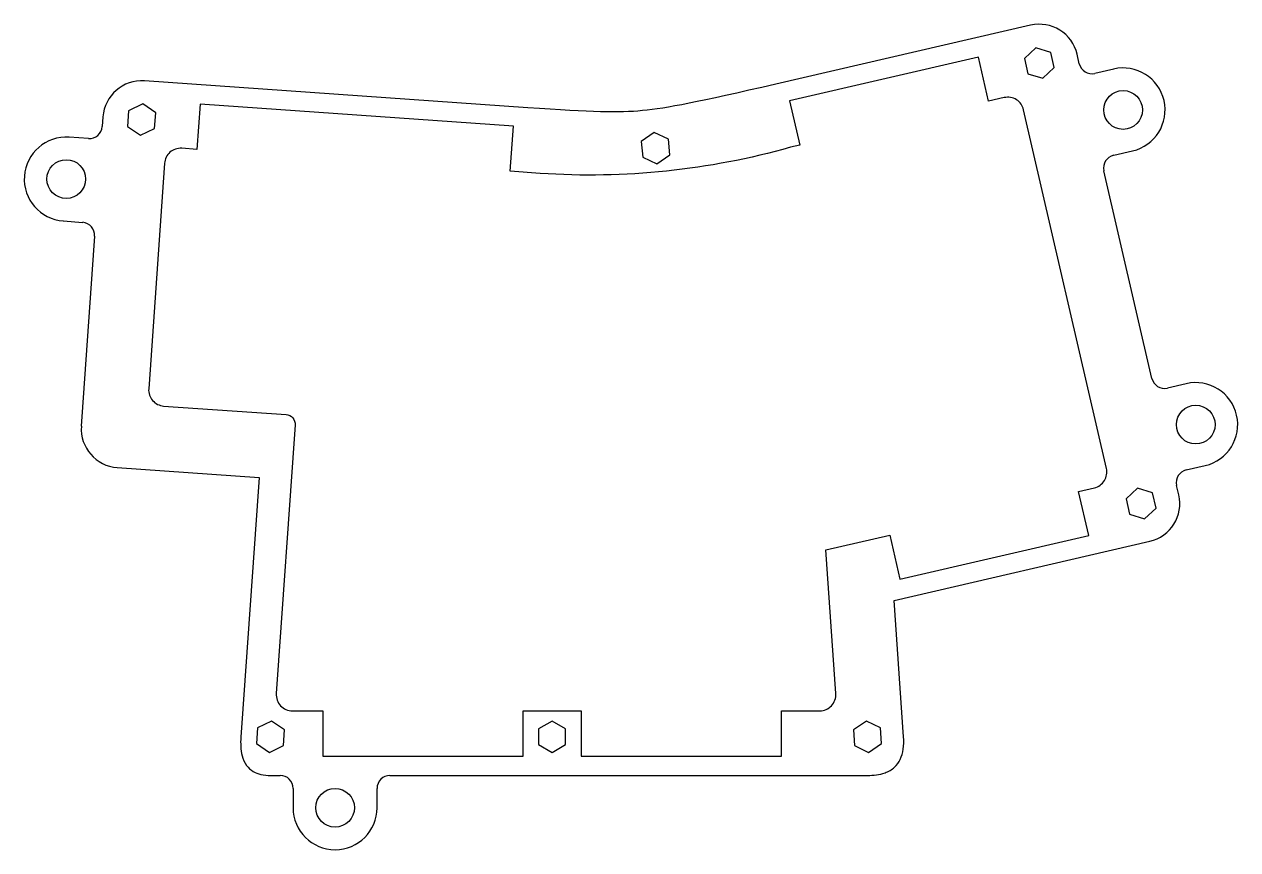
# Model space of a CAD drawing. Header units: millimetres. Extents: x -101 to 87, y -61 to 67.
import ezdxf

# ---------------------------------------------------------------- set-up
doc = ezdxf.new("R2010")
doc.units = ezdxf.units.MM
doc.layers.get('0').update_dxf_attribs({"linetype": 'CONTINUOUS'})

msp = doc.modelspace()

# ---------------------------------------------------------------- linework, layer by layer
for p, q in [((54.59, 67.15), (15.13, 58.04)), ((62.13, 61.2), (61.79, 62.66)), ((67.45, 60.37), (64.53, 59.7)), ((-23.28, 54.38), (-82.63, 58.53)), ((-89.04, 52.96), (-89.14, 51.47)), ((-91.28, 49.61), (-94.27, 49.82)), ((67.45, 47.03), (70.37, 47.7)), ((73.37, 12.48), (65.95, 44.63)), ((-95.18, 36.85), (-92.18, 36.64)), ((-90.33, 34.51), (-92.39, 5.08)), ((78.7, 11.65), (75.77, 10.98)), ((-86.82, -1.32), (-64.87, -2.86)), ((78.7, -1.69), (81.62, -1.01)), ((-64.87, -2.86), (-67.69, -43.08)), ((77.54, -5.55), (77.2, -4.09)), ((33.45, -21.89), (73.04, -12.74)), ((34.93, -43.01), (33.45, -21.89)), ((-63.1, -49), (-61.6, -49)), ((-44.6, -49), (29.34, -49)), ((-59.6, -51), (-59.6, -54)), ((-46.6, -54), (-46.6, -51)), ((-53.1, -60.5), (-53.1, -60.5))]:
    msp.add_line(p, q)
msp.add_lwpolyline([(-25.97, 44.54), (-25.48, 51.53), (-74, 54.92), (-74.49, 47.94), (-76.85, 48.1, 0.414214), (-79.51, 45.78), (-81.96, 10.87, 0.414214), (-79.64, 8.2), (-60.68, 6.87, -0.414214), (-59.29, 5.27), (-62.2, -36.33, 0.434812), (-59.71, -39), (-55, -39), (-55, -46), (-24, -46), (-24, -39), (-15, -39), (-15, -46), (16, -46), (16, -39), (21.94, -39, 0.434812), (24.43, -36.33), (22.88, -14.06), (32.79, -11.77), (34.36, -18.59), (63.6, -11.85), (62.02, -5.03), (64.46, -4.46, 0.414214), (66.33, -1.46), (53.51, 54.07, 0.414214), (50.51, 55.95), (48.07, 55.39), (46.5, 62.21), (17.27, 55.46), (18.85, 48.6), (17.4, 48.27, -0.086573), (-21.35, 44.22), (-21.35, 44.22)], format="xyb", close=True)
for points in [[(53.62, 62.02), (54.17, 59.65), (56.49, 58.94), (58.26, 60.6), (57.72, 62.96), (55.4, 63.67)], [(-80.87, 53.61), (-82.88, 54.97), (-85.06, 53.9), (-85.23, 51.48), (-83.22, 50.13), (-81.04, 51.19)], [(-5.47, 46.72), (-3.27, 45.7), (-1.29, 47.09), (-1.5, 49.51), (-3.7, 50.53), (-5.69, 49.14)], [(69.37, -6.19), (69.92, -8.55), (72.24, -9.26), (74.01, -7.61), (73.46, -5.24), (71.14, -4.54)], [(-60.92, -41.94), (-62.93, -40.58), (-65.11, -41.64), (-65.28, -44.06), (-63.27, -45.42), (-61.09, -44.36)], [(-17.4, -41.79), (-19.5, -40.58), (-21.6, -41.79), (-21.6, -44.21), (-19.5, -45.42), (-17.4, -44.21)], [(27.16, -41.94), (27.33, -44.36), (29.51, -45.42), (31.52, -44.06), (31.35, -41.64), (29.18, -40.58)]]:
    msp.add_lwpolyline(points, close=True)
for centre in [(68.91, 54.04), (-94.72, 43.34), (80.16, 5.32), (-53.1, -54)]:
    msp.add_circle(centre, 3)
for centre, radius, start, end in [((55.94, 61.31), 6, 13, 103), ((64.08, 61.65), 2, 193, 283), ((68.91, 54.04), 6.5, -77, 103), ((-83.05, 52.55), 6, 86, 176), ((-91.14, 51.61), 2, 266, 356), ((-94.72, 43.34), 6.5, 86, 266), ((67.9, 45.08), 2, 103, 193), ((-92.32, 34.65), 2, -4, 86), ((75.32, 12.93), 2, 193, 283), ((80.16, 5.32), 6.5, -77, 103), ((-86.4, 4.66), 6, 176, 266), ((79.15, -3.64), 2, 103, 193), ((71.69, -6.9), 6, -77, 13), ((-61.6, -51), 2, 0, 90), ((-44.6, -51), 2, 90, 180), ((-53.1, -54), 6.5, 180, 270), ((-53.1, -54), 6.5, -89.9994, 0)]:
    msp.add_arc(centre, radius, start, end)
for points, knots in [([(15.13, 58.04), (3.09, 55.26), (-1.69, 54.29), (-9.22, 53.58), (-13.21, 53.68), (-23.28, 54.38)], [0, 0, 0, 0, 3.707441, 3.707441, 7.334664, 7.334664, 7.334664, 7.334664]), ([(-67.69, -43.08), (-67.75, -44.02), (-67.73, -45.03), (-67.35, -46.49), (-67.13, -47.01), (-66.51, -47.84), (-66.17, -48.14), (-65.4, -48.6), (-64.99, -48.75), (-64.1, -48.96), (-63.59, -49), (-63.1, -49)], [0, 0, 0, 0, 0.2817157, 0.2817157, 0.4508986, 0.4508986, 0.5902628, 0.5902628, 0.7187582, 0.7187582, 0.8663558, 0.8663558, 0.8663558, 0.8663558]), ([(29.34, -49), (30.25, -49), (31.2, -48.9), (32.59, -48.39), (33.09, -48.11), (33.9, -47.37), (34.19, -46.97), (34.65, -46.02), (34.79, -45.49), (34.97, -44.31), (34.97, -43.65), (34.93, -43.01)], [0, 0, 0, 0, 0.2713915, 0.2713915, 0.4446172, 0.4446172, 0.5975916, 0.5975916, 0.7604306, 0.7604306, 0.9527083, 0.9527083, 0.9527083, 0.9527083])]:
    msp.add_open_spline(points, degree=3, knots=knots)

doc.saveas('drawing.dxf')
